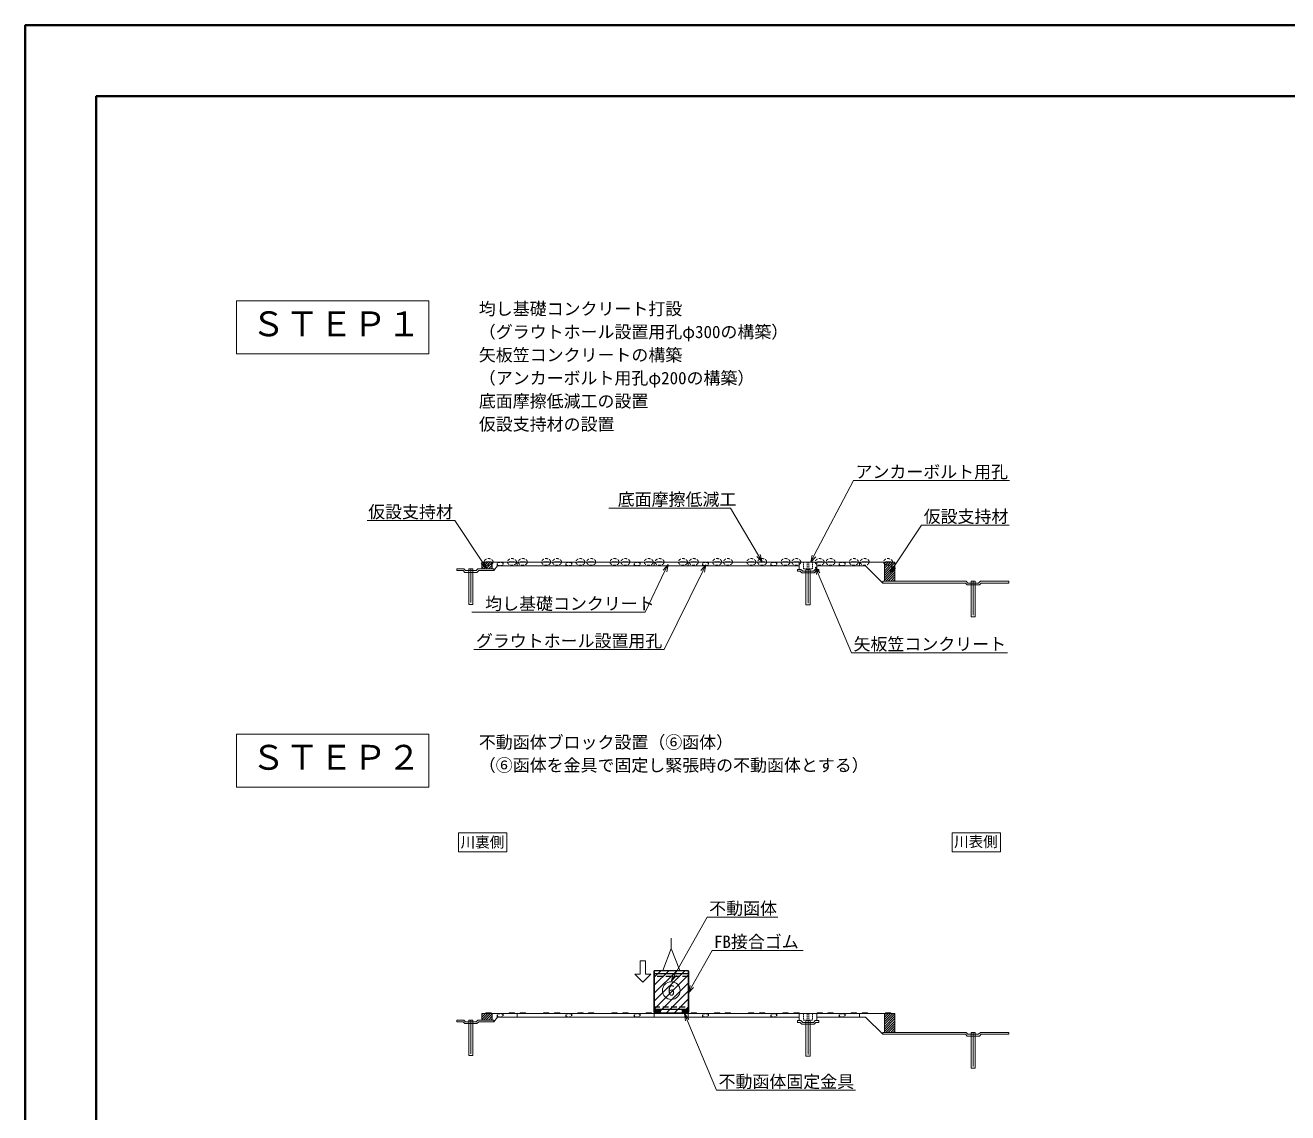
# Model space of a CAD drawing. Header units: millimetres. Extents: x 0 to 2286018, y 0 to 118800.
# Drawn here: x 0 to 71116, y 57561 to 118800 of the extents above; entities that cross this region are included whole.
import ezdxf
from ezdxf import colors
from ezdxf.entities.mleader import LeaderData, LeaderLine
from ezdxf.enums import TextEntityAlignment as Align
from ezdxf.math import Vec2, Vec3

# ---------------------------------------------------------------- set-up
doc = ezdxf.new("R2010")
doc.units = ezdxf.units.MM
doc.header["$LTSCALE"] = 100
for name, pattern in [('CENTER2', [28.575, 19.05, -3.175, 3.175, -3.175]), ('HIDDEN', [0.375, 0.25, -0.125]), ('HIDDEN2', [4.7625, 3.175, -1.5875])]:
    doc.linetypes.add(name, pattern=pattern)
for name, color, linetype, lineweight in [('0その他', 7, 'Continuous', 13), ('0中心線', 7, 'CENTER2', 5), ('0文字', 41, 'Continuous', 5), ('1Pca-BOX', 3, 'Continuous', 25), ('1アンカーボルト孔', 253, 'Continuous', 13), ('1グラウトホール', 1, 'HIDDEN2', 25), ('2均し基礎コンクリート', 140, 'Continuous', 13), ('2現場打ち・増しコン', 1, 'HIDDEN2', 13), ('2遮水・可とう矢板', 43, 'Continuous', 13), ('3FBゴム', 181, 'Continuous', 13), ('3金具', 243, 'Continuous', 13), ('D-TTL', 2, 'Continuous', 50)]:
    doc.layers.add(name, color=color, linetype=linetype, lineweight=lineweight)
doc.styles.get("Standard").update_dxf_attribs({"font": 'MS Gothic.ttf'})
doc.styles.add('寸法文字', font='MS Gothic.ttf')

# ---------------------------------------------------------------- blocks, each defined once
blk = doc.blocks.new('_Open30')
at = {"color": 0, "lineweight": -2}
for p, q in [((-1, 0.27), (0, 0)), ((0, 0), (-1, -0.27)), ((0, 0), (-1, 0))]:
    blk.add_line(p, q, dxfattribs=at)

msp = doc.modelspace()

# ---------------------------------------------------------------- hatches: boundary and pattern name
at = {"layer": '0その他'}
h = msp.add_hatch(dxfattribs=at)
h.set_pattern_fill('ANSI31', color=256, scale=30, angle=180)
h.set_pattern_definition([(225, (-6047.27, 49185.18), (67.35192, -67.35192), [])])
h.paths.add_polyline_path([(25713, 88560), (26302, 88560), (26302, 88190), (25713, 88190)])
h = msp.add_hatch(dxfattribs=at)
h.set_pattern_fill('ANSI31', color=256, scale=30, angle=180)
h.set_pattern_definition([(225, (16641.44, 49185.18), (67.35192, -67.35192), [])])
h.paths.add_polyline_path([(48402, 88560), (48991, 88560), (48991, 87490), (48402, 87490)])
h = msp.add_hatch(dxfattribs=at)
h.set_pattern_fill('ANSI31', color=256, scale=100)
h.set_pattern_definition([(45, (10841.8, -100389.5), (-224.5064, 224.5064), [])])
h.paths.add_polyline_path([(37346, 65579), (35432, 65579), (35432, 65379), (37346, 65379)])
h.paths.add_polyline_path([(37346, 65379), (35432, 65379), (35432, 63439), (37346, 63439)])
h.paths.add_polyline_path([(37346, 63439), (35451, 63439), (35451, 63179), (37346, 63179)])
h = msp.add_hatch(dxfattribs=at)
h.set_pattern_fill('ANSI31', color=256, scale=30, angle=180)
h.set_pattern_definition([(225, (-6047.27, 23774.635), (67.35192, -67.35192), [])])
h.paths.add_polyline_path([(25713, 63149), (26302, 63149), (26302, 62779), (25713, 62779)])
h = msp.add_hatch(dxfattribs=at)
h.set_pattern_fill('ANSI31', color=256, scale=30, angle=180)
h.set_pattern_definition([(225, (16641.44, 23774.635), (67.35192, -67.35192), [])])
h.paths.add_polyline_path([(48402, 63149), (48991, 63149), (48991, 62079), (48402, 62079)])
at = {"layer": '3金具'}
h = msp.add_hatch(dxfattribs=at)
h.set_pattern_fill('ANSI32', color=256, scale=10, angle=90, style=0)
h.set_pattern_definition([(45, (93931.21, 82401.58), (67.35192, -67.35192), []), (45, (93931.21, 82446.48), (67.35192, -67.35192), [])])
h.paths.add_polyline_path([(35482, 63379), (35782, 63379), (35782, 63149), (35482, 63149)])
h = msp.add_hatch(dxfattribs=at)
h.set_pattern_fill('ANSI32', color=256, scale=10, angle=90, style=0)
h.set_pattern_definition([(45, (94438.21, 82401.58), (67.35192, -67.35192), []), (45, (94438.21, 82446.48), (67.35192, -67.35192), [])])
h.paths.add_polyline_path([(37296, 63379), (36996, 63379), (36996, 63149), (37296, 63149)])

# ---------------------------------------------------------------- linework, layer by layer
at = {"layer": '0その他'}
for p, q in [((36389, 66810), (36389, 67400)), ((35915, 65579), (36389, 66810)), ((36389, 66810), (36863, 65579))]:
    msp.add_line(p, q, dxfattribs=at)
for points in [[(25713, 88560), (25713, 88190), (26302, 88190), (26302, 88560)], [(48402, 88560), (48402, 87490), (48991, 87490), (48991, 88560)], [(34340, 65372), (34640, 65372), (34640, 66122), (34940, 66122), (34940, 65372), (35240, 65372), (34790, 64922)], [(25713, 63149), (25713, 62779), (26302, 62779), (26302, 63149)], [(48402, 63149), (48402, 62079), (48991, 62079), (48991, 63149)]]:
    msp.add_lwpolyline(points, close=True, dxfattribs=at)
at = {"layer": '0その他', "linetype": 'HIDDEN2', "ltscale": 0.5, "extrusion": (0, 0, -1)}
for centre in [(26102, 88577), (27416, 88577), (28028, 88577), (29342, 88577), (29954, 88577), (31268, 88577), (31880, 88577), (33194, 88577), (33806, 88577), (35120, 88577), (35732, 88577), (37046, 88577), (37658, 88577), (38972, 88577), (39584, 88577), (40898, 88577), (41510, 88577), (42824, 88577), (43436, 88577), (44750, 88577), (45362, 88577), (46676, 88577), (47288, 88577), (48602, 88577)]:
    msp.add_ellipse(centre, major_axis=(251, 0), ratio=0.753518, dxfattribs=at)
at = {"layer": '0中心線'}
for p, q in [((25102, 88190), (25102, 86190)), ((44093, 88160), (44093, 86160)), ((53402, 87490), (53402, 85490)), ((25102, 62779), (25102, 60779)), ((44093, 62749), (44093, 60749)), ((53402, 62079), (53402, 60079))]:
    msp.add_line(p, q, dxfattribs=at)
at = {"layer": '0文字'}
for points in [[(11906, 103282), (22733, 103282), (22733, 100301), (11906, 100301)], [(11906, 78871), (22733, 78871), (22733, 75890), (11906, 75890)], [(24402, 73327), (27135, 73327), (27135, 72253), (24402, 72253)], [(52209, 73327), (54942, 73327), (54942, 72253), (52209, 72253)]]:
    msp.add_lwpolyline(points, close=True, dxfattribs=at)
msp.add_circle((36391, 64439), 500, dxfattribs=at)
at = {"layer": '1Pca-BOX'}
for p, q in [((35432, 65579), (37346, 65579)), ((35432, 65579), (35432, 63179)), ((37346, 65579), (37346, 63179)), ((37346, 65379), (35432, 65379)), ((37346, 63379), (35432, 63379)), ((35432, 63179), (37346, 63179))]:
    msp.add_line(p, q, dxfattribs=at)
at = {"layer": '1Pca-BOX', "linetype": 'HIDDEN2'}
for p, q in [((37346, 65229), (35432, 65229)), ((35432, 63529), (37346, 63529))]:
    msp.add_line(p, q, dxfattribs=at)
at = {"layer": '1アンカーボルト孔', "linetype": 'HIDDEN', "ltscale": 3}
for p, q in [((43843, 88560), (43843, 88190)), ((43843, 88190), (44043, 88190)), ((44043, 88560), (44043, 88190)), ((44143, 88560), (44143, 88190)), ((44143, 88190), (44343, 88190)), ((44343, 88560), (44343, 88190)), ((43843, 63149), (43843, 62779)), ((43843, 62779), (44043, 62779)), ((44043, 63149), (44043, 62779)), ((44143, 63149), (44143, 62779)), ((44143, 62779), (44343, 62779)), ((44343, 63149), (44343, 62779))]:
    msp.add_line(p, q, dxfattribs=at)
at = {"layer": '1グラウトホール', "ltscale": 0.4}
for points in [[(26609, 88560), (26909, 88560), (26909, 88360), (26609, 88360)], [(30461, 88560), (30761, 88560), (30761, 88360), (30461, 88360)], [(34313, 88560), (34613, 88560), (34613, 88360), (34313, 88360)], [(38165, 88560), (38465, 88560), (38465, 88360), (38165, 88360)], [(42017, 88560), (42317, 88560), (42317, 88360), (42017, 88360)], [(45869, 88560), (46169, 88560), (46169, 88360), (45869, 88360)], [(26609, 63149), (26909, 63149), (26909, 62949), (26609, 62949)], [(30461, 63149), (30761, 63149), (30761, 62949), (30461, 62949)], [(34313, 63149), (34613, 63149), (34613, 62949), (34313, 62949)], [(38165, 63149), (38465, 63149), (38465, 62949), (38165, 62949)], [(42017, 63149), (42317, 63149), (42317, 62949), (42017, 62949)], [(45869, 63149), (46169, 63149), (46169, 62949), (45869, 62949)]]:
    msp.add_lwpolyline(points, close=True, dxfattribs=at)
at = {"layer": '2均し基礎コンクリート', "linetype": 'Continuous'}
for p, q in [((26302, 88560), (26302, 88190)), ((48402, 88560), (48402, 87490)), ((53002, 87490), (48402, 87490)), ((53002, 87490), (53102, 87390)), ((53702, 87390), (53802, 87490)), ((55302, 87490), (53802, 87490)), ((53102, 87390), (53702, 87390)), ((26302, 63149), (26302, 62779)), ((48402, 63149), (48402, 62079)), ((53002, 62079), (48402, 62079)), ((53002, 62079), (53102, 61979)), ((53102, 61979), (53702, 61979)), ((53702, 61979), (53802, 62079)), ((55302, 62079), (53802, 62079))]:
    msp.add_line(p, q, dxfattribs=at)
at = {"layer": '2均し基礎コンクリート'}
for p, q in [((26302, 88560), (48402, 88560)), ((26402, 88090), (26609, 88360)), ((26609, 88360), (43593, 88360)), ((27716, 88360), (27716, 88560)), ((35432, 88360), (35432, 88560)), ((37346, 88360), (37346, 88560)), ((44593, 88360), (47332, 88360)), ((46988, 88560), (46988, 88360)), ((47332, 88360), (48302, 87390)), ((48402, 87490), (48302, 87490)), ((48302, 87390), (48302, 87490)), ((55402, 87490), (55302, 87490)), ((55402, 87490), (55402, 87390)), ((52961, 87390), (48302, 87390)), ((52961, 87390), (53061, 87290)), ((53061, 87290), (53743, 87290)), ((53743, 87290), (53843, 87390)), ((55402, 87390), (53843, 87390)), ((26302, 63149), (48402, 63149)), ((26402, 62679), (26609, 62949)), ((26609, 62949), (43593, 62949)), ((27716, 62949), (27716, 63149)), ((35432, 62949), (35432, 63149)), ((37346, 62949), (37346, 63149)), ((44593, 62949), (47332, 62949)), ((46988, 63149), (46988, 62949)), ((47332, 62949), (48302, 61979)), ((48402, 62079), (48302, 62079)), ((48302, 61979), (48302, 62079)), ((52961, 61979), (48302, 61979)), ((52961, 61979), (53061, 61879)), ((53061, 61879), (53743, 61879)), ((53743, 61879), (53843, 61979)), ((55402, 61979), (53843, 61979)), ((55402, 62079), (55302, 62079)), ((55402, 62079), (55402, 61979))]:
    msp.add_line(p, q, dxfattribs=at)
for points in [[(24302, 88090), (24302, 88190), (24402, 88190)], [(26402, 88090), (26402, 88190), (26302, 88190)], [(24302, 88090), (24660, 88090), (24760, 87990), (25443, 87990), (25543, 88090), (26402, 88090)], [(44593, 88160), (44693, 88160), (44693, 88060), (44534, 88060), (44434, 87960), (43751, 87960), (43651, 88060), (43493, 88060), (43493, 88160), (43593, 88160)], [(24302, 62679), (24302, 62779), (24402, 62779)], [(24302, 62679), (24660, 62679), (24760, 62579), (25443, 62579), (25543, 62679), (26402, 62679)], [(26402, 62679), (26402, 62779), (26302, 62779)], [(44593, 62749), (44693, 62749), (44693, 62649), (44534, 62649), (44434, 62549), (43751, 62549), (43651, 62649), (43493, 62649), (43493, 62749), (43593, 62749)]]:
    msp.add_lwpolyline(points, dxfattribs=at)
at = {"layer": '2均し基礎コンクリート', "linetype": 'Continuous'}
for points in [[(24402, 88190), (24702, 88190), (24802, 88090), (25402, 88090), (25502, 88190), (26302, 88190)], [(24402, 62779), (24702, 62779), (24802, 62679), (25402, 62679), (25502, 62779), (26302, 62779)]]:
    msp.add_lwpolyline(points, dxfattribs=at)
at = {"layer": '2現場打ち・増しコン', "linetype": 'Continuous'}
for p, q in [((43593, 88560), (43593, 88160)), ((44593, 88560), (43593, 88560)), ((44593, 88560), (44593, 88160)), ((43593, 63149), (43593, 62749)), ((44593, 63149), (43593, 63149)), ((44593, 63149), (44593, 62749))]:
    msp.add_line(p, q, dxfattribs=at)
for points in [[(43593, 88160), (43693, 88160), (43793, 88060), (44393, 88060), (44493, 88160), (44593, 88160)], [(43593, 62749), (43693, 62749), (43793, 62649), (44393, 62649), (44493, 62749), (44593, 62749)]]:
    msp.add_lwpolyline(points, dxfattribs=at)
at = {"layer": '2遮水・可とう矢板'}
for p, q in [((25217, 88190), (24987, 88190)), ((24987, 88190), (24987, 86190)), ((25217, 88190), (25217, 86190)), ((43978, 88160), (43978, 86160)), ((44208, 88160), (43978, 88160)), ((44208, 88160), (44208, 86160)), ((53287, 87490), (53287, 85490)), ((53287, 87490), (53517, 87490)), ((53517, 87490), (53517, 85490)), ((24987, 86190), (25217, 86190)), ((43978, 86160), (44208, 86160)), ((53287, 85490), (53517, 85490)), ((25217, 62779), (24987, 62779)), ((24987, 62779), (24987, 60779)), ((25217, 62779), (25217, 60779)), ((43978, 62749), (43978, 60749)), ((44208, 62749), (43978, 62749)), ((44208, 62749), (44208, 60749)), ((53287, 62079), (53287, 60079)), ((53287, 62079), (53517, 62079)), ((53517, 62079), (53517, 60079)), ((24987, 60779), (25217, 60779)), ((43978, 60749), (44208, 60749)), ((53287, 60079), (53517, 60079))]:
    msp.add_line(p, q, dxfattribs=at)
at = {"layer": '3FBゴム'}
for points in [[(35407, 65539), (35432, 65539), (35432, 63219), (35407, 63219)], [(37371, 65539), (37346, 65539), (37346, 63219), (37371, 63219)]]:
    msp.add_lwpolyline(points, close=True, dxfattribs=at)
at = {"layer": '3金具'}
for p, q in [((25952, 88577), (26252, 88577)), ((25952, 88571), (26252, 88571)), ((25952, 88566), (26252, 88566)), ((27266, 88577), (27566, 88577)), ((27266, 88571), (27566, 88571)), ((27266, 88566), (27566, 88566)), ((27878, 88577), (28178, 88577)), ((27878, 88571), (28178, 88571)), ((27878, 88566), (28178, 88566)), ((29192, 88577), (29492, 88577)), ((29192, 88571), (29492, 88571)), ((29192, 88566), (29492, 88566)), ((29804, 88577), (30104, 88577)), ((29804, 88571), (30104, 88571)), ((29804, 88566), (30104, 88566)), ((31118, 88577), (31418, 88577)), ((31118, 88571), (31418, 88571)), ((31118, 88566), (31418, 88566)), ((31730, 88577), (32030, 88577)), ((31730, 88571), (32030, 88571)), ((31730, 88566), (32030, 88566)), ((33044, 88577), (33344, 88577)), ((33044, 88571), (33344, 88571)), ((33044, 88566), (33344, 88566)), ((33656, 88577), (33956, 88577)), ((33656, 88571), (33956, 88571)), ((33656, 88566), (33956, 88566)), ((34970, 88577), (35270, 88577)), ((34970, 88571), (35270, 88571)), ((34970, 88566), (35270, 88566)), ((35582, 88577), (35882, 88577)), ((35582, 88571), (35882, 88571)), ((35582, 88566), (35882, 88566)), ((36896, 88577), (37196, 88577)), ((36896, 88571), (37196, 88571)), ((36896, 88566), (37196, 88566)), ((37508, 88577), (37808, 88577)), ((37508, 88571), (37808, 88571)), ((37508, 88566), (37808, 88566)), ((38822, 88577), (39122, 88577)), ((38822, 88571), (39122, 88571)), ((38822, 88566), (39122, 88566)), ((39434, 88577), (39734, 88577)), ((39434, 88571), (39734, 88571)), ((39434, 88566), (39734, 88566)), ((40748, 88577), (41048, 88577)), ((40748, 88571), (41048, 88571)), ((40748, 88566), (41048, 88566)), ((41360, 88577), (41660, 88577)), ((41360, 88571), (41660, 88571)), ((41360, 88566), (41660, 88566)), ((42674, 88577), (42974, 88577)), ((42674, 88571), (42974, 88571)), ((42674, 88566), (42974, 88566)), ((43286, 88577), (43586, 88577)), ((43286, 88571), (43586, 88571)), ((43286, 88566), (43586, 88566)), ((44600, 88577), (44900, 88577)), ((44600, 88571), (44900, 88571)), ((44600, 88566), (44900, 88566)), ((45212, 88577), (45512, 88577)), ((45212, 88571), (45512, 88571)), ((45212, 88566), (45512, 88566)), ((46526, 88577), (46826, 88577)), ((46526, 88571), (46826, 88571)), ((46526, 88566), (46826, 88566)), ((47138, 88577), (47438, 88577)), ((47138, 88571), (47438, 88571)), ((47138, 88566), (47438, 88566)), ((48452, 88577), (48752, 88577)), ((48452, 88571), (48752, 88571)), ((48452, 88566), (48752, 88566)), ((25952, 63166), (26252, 63166)), ((25952, 63160), (26252, 63160)), ((25952, 63155), (26252, 63155)), ((27266, 63166), (27566, 63166)), ((27266, 63160), (27566, 63160)), ((27266, 63155), (27566, 63155)), ((27878, 63166), (28178, 63166)), ((27878, 63160), (28178, 63160)), ((27878, 63155), (28178, 63155)), ((29192, 63166), (29492, 63166)), ((29192, 63160), (29492, 63160)), ((29192, 63155), (29492, 63155)), ((29804, 63166), (30104, 63166)), ((29804, 63160), (30104, 63160)), ((29804, 63155), (30104, 63155)), ((31118, 63166), (31418, 63166)), ((31118, 63160), (31418, 63160)), ((31118, 63155), (31418, 63155)), ((31730, 63166), (32030, 63166)), ((31730, 63160), (32030, 63160)), ((31730, 63155), (32030, 63155)), ((33044, 63166), (33344, 63166)), ((33044, 63160), (33344, 63160)), ((33044, 63155), (33344, 63155)), ((33656, 63166), (33956, 63166)), ((33656, 63160), (33956, 63160)), ((33656, 63155), (33956, 63155)), ((34970, 63166), (35270, 63166)), ((34970, 63160), (35270, 63160)), ((34970, 63155), (35270, 63155)), ((35582, 63166), (35882, 63166)), ((35582, 63160), (35882, 63160)), ((35582, 63155), (35882, 63155)), ((36896, 63166), (37196, 63166)), ((36896, 63160), (37196, 63160)), ((36896, 63155), (37196, 63155)), ((37508, 63166), (37808, 63166)), ((37508, 63160), (37808, 63160)), ((37508, 63155), (37808, 63155)), ((38822, 63166), (39122, 63166)), ((38822, 63160), (39122, 63160)), ((38822, 63155), (39122, 63155)), ((39434, 63166), (39734, 63166)), ((39434, 63160), (39734, 63160)), ((39434, 63155), (39734, 63155)), ((40748, 63166), (41048, 63166)), ((40748, 63160), (41048, 63160)), ((40748, 63155), (41048, 63155)), ((41360, 63166), (41660, 63166)), ((41360, 63160), (41660, 63160)), ((41360, 63155), (41660, 63155)), ((42674, 63166), (42974, 63166)), ((42674, 63160), (42974, 63160)), ((42674, 63155), (42974, 63155)), ((43286, 63166), (43586, 63166)), ((43286, 63160), (43586, 63160)), ((43286, 63155), (43586, 63155)), ((44600, 63166), (44900, 63166)), ((44600, 63160), (44900, 63160)), ((44600, 63155), (44900, 63155)), ((45212, 63166), (45512, 63166)), ((45212, 63160), (45512, 63160)), ((45212, 63155), (45512, 63155)), ((46526, 63166), (46826, 63166)), ((46526, 63160), (46826, 63160)), ((46526, 63155), (46826, 63155)), ((47138, 63166), (47438, 63166)), ((47138, 63160), (47438, 63160)), ((47138, 63155), (47438, 63155)), ((48452, 63166), (48752, 63166)), ((48452, 63160), (48752, 63160)), ((48452, 63155), (48752, 63155))]:
    msp.add_line(p, q, dxfattribs=at)
for points in [[(26252, 88590), (25952, 88590), (25952, 88560), (26252, 88560)], [(27566, 88590), (27266, 88590), (27266, 88560), (27566, 88560)], [(28178, 88590), (27878, 88590), (27878, 88560), (28178, 88560)], [(29492, 88590), (29192, 88590), (29192, 88560), (29492, 88560)], [(30104, 88590), (29804, 88590), (29804, 88560), (30104, 88560)], [(31418, 88590), (31118, 88590), (31118, 88560), (31418, 88560)], [(32030, 88590), (31730, 88590), (31730, 88560), (32030, 88560)], [(33344, 88590), (33044, 88590), (33044, 88560), (33344, 88560)], [(33956, 88590), (33656, 88590), (33656, 88560), (33956, 88560)], [(35270, 88590), (34970, 88590), (34970, 88560), (35270, 88560)], [(35882, 88590), (35582, 88590), (35582, 88560), (35882, 88560)], [(37196, 88590), (36896, 88590), (36896, 88560), (37196, 88560)], [(37808, 88590), (37508, 88590), (37508, 88560), (37808, 88560)], [(39122, 88590), (38822, 88590), (38822, 88560), (39122, 88560)], [(39734, 88590), (39434, 88590), (39434, 88560), (39734, 88560)], [(41048, 88590), (40748, 88590), (40748, 88560), (41048, 88560)], [(41660, 88590), (41360, 88590), (41360, 88560), (41660, 88560)], [(42974, 88590), (42674, 88590), (42674, 88560), (42974, 88560)], [(43586, 88590), (43286, 88590), (43286, 88560), (43586, 88560)], [(44900, 88590), (44600, 88590), (44600, 88560), (44900, 88560)], [(45512, 88590), (45212, 88590), (45212, 88560), (45512, 88560)], [(46826, 88590), (46526, 88590), (46526, 88560), (46826, 88560)], [(47438, 88590), (47138, 88590), (47138, 88560), (47438, 88560)], [(48752, 88590), (48452, 88590), (48452, 88560), (48752, 88560)], [(35782, 63379), (35482, 63379), (35482, 63149), (35782, 63149)], [(36996, 63379), (37296, 63379), (37296, 63149), (36996, 63149)], [(26252, 63179), (25952, 63179), (25952, 63149), (26252, 63149)], [(27566, 63179), (27266, 63179), (27266, 63149), (27566, 63149)], [(28178, 63179), (27878, 63179), (27878, 63149), (28178, 63149)], [(29492, 63179), (29192, 63179), (29192, 63149), (29492, 63149)], [(30104, 63179), (29804, 63179), (29804, 63149), (30104, 63149)], [(31418, 63179), (31118, 63179), (31118, 63149), (31418, 63149)], [(32030, 63179), (31730, 63179), (31730, 63149), (32030, 63149)], [(33344, 63179), (33044, 63179), (33044, 63149), (33344, 63149)], [(33956, 63179), (33656, 63179), (33656, 63149), (33956, 63149)], [(35270, 63179), (34970, 63179), (34970, 63149), (35270, 63149)], [(35882, 63179), (35582, 63179), (35582, 63149), (35882, 63149)], [(37196, 63179), (36896, 63179), (36896, 63149), (37196, 63149)], [(37808, 63179), (37508, 63179), (37508, 63149), (37808, 63149)], [(39122, 63179), (38822, 63179), (38822, 63149), (39122, 63149)], [(39734, 63179), (39434, 63179), (39434, 63149), (39734, 63149)], [(41048, 63179), (40748, 63179), (40748, 63149), (41048, 63149)], [(41660, 63179), (41360, 63179), (41360, 63149), (41660, 63149)], [(42974, 63179), (42674, 63179), (42674, 63149), (42974, 63149)], [(43586, 63179), (43286, 63179), (43286, 63149), (43586, 63149)], [(44900, 63179), (44600, 63179), (44600, 63149), (44900, 63149)], [(45512, 63179), (45212, 63179), (45212, 63149), (45512, 63149)], [(46826, 63179), (46526, 63179), (46526, 63149), (46826, 63149)], [(47438, 63179), (47138, 63179), (47138, 63149), (47438, 63149)], [(48752, 63179), (48452, 63179), (48452, 63149), (48752, 63149)]]:
    msp.add_lwpolyline(points, close=True, dxfattribs=at)
at = {"layer": 'D-TTL'}
for points in [[(0, 0), (168200, 0), (168200, 118800), (0, 118800)], [(4000, 4000), (164200, 4000), (164200, 114800), (4000, 114800)]]:
    msp.add_lwpolyline(points, close=True, dxfattribs=at)

# ---------------------------------------------------------------- texts
at = {"layer": '0文字'}
for s, p in [('均し基礎コンクリート打設', (25550, 102483)), ('（グラウトホール設置用孔φ300の構築）', (25550, 101183)), ('矢板笠コンクリートの構築', (25550, 99883)), ('（アンカーボルト用孔φ200の構築）', (25550, 98583)), ('底面摩擦低減工の設置', (25550, 97283)), ('仮設支持材の設置', (25550, 95983)), ('不動函体ブロック設置（⑥函体）', (25550, 78073)), ('（⑥函体を金具で固定し緊張時の不動函体とする）', (25550, 76780))]:
    msp.add_text(s, height=700, dxfattribs=at).set_placement(p)
for s, p in [('ＳＴＥＰ１', (17510, 100867)), ('ＳＴＥＰ２', (17510, 76456))]:
    msp.add_text(s, height=1400, dxfattribs=at).set_placement(p, align=Align.BOTTOM_CENTER)
for s, p in [('川裏側', (25751, 72498)), ('川表側', (53549, 72525))]:
    msp.add_text(s, height=600, dxfattribs=at).set_placement(p, align=Align.CENTER)
at = {"layer": '0文字', "insert": (36392, 64449), "char_height": 600, "attachment_point": 5, "style": '寸法文字'}
msp.add_mtext('6', dxfattribs=at)

# ---------------------------------------------------------------- leaders
at = {"layer": '0文字'}
ml = msp.add_multileader_mtext('Standard', dxfattribs=at)
ml.set_content('アンカーボルト用孔', color=256, style='寸法文字')
ml.set_leader_properties(color=256, lineweight=-1)
ml.set_arrow_properties(name='OPEN30')
ml.build(insert=Vec2(0, 0))
ml.multileader.update_dxf_attribs({"text_left_attachment_type": 6, "text_right_attachment_type": 6, "dogleg_length": 0.36, "arrow_head_size": 400, "scale": 200})
ctx = ml.context
ctx.base_point, ctx.scale, ctx.char_height, ctx.arrow_head_size, ctx.landing_gap_size, ctx.plane_origin = Vec3(46726, 93165), 200, 700, 400, 40, Vec3(45134, 92178)
ctx.left_attachment, ctx.right_attachment = 6, 6
notes = []
notes.append((ctx, [(1, (1, 1, 0), (46654, 93165), (1, 0), 72, [(0, [(44243, 88560)], 0, [])])]))
ctx.mtext.insert, ctx.mtext.flow_direction = Vec3(46766, 94005), 5
ml = msp.add_multileader_mtext('Standard', dxfattribs=at)
ml.set_content('底面摩擦低減工', color=256, style='寸法文字')
ml.set_leader_properties(color=256, lineweight=-1)
ml.set_arrow_properties(name='OPEN30')
ml.build(insert=Vec2(0, 0))
ml.multileader.update_dxf_attribs({"text_left_attachment_type": 6, "text_right_attachment_type": 6, "dogleg_length": 0.36, "arrow_head_size": 400, "scale": 200})
ctx = ml.context
ctx.base_point, ctx.scale, ctx.char_height, ctx.arrow_head_size, ctx.landing_gap_size, ctx.plane_origin = Vec3(33333, 91610), 200, 700, 400, 40, Vec3(40618, 92208)
ctx.left_attachment, ctx.right_attachment = 6, 6
notes.append((ctx, [(0, (1, 1, 0), (39735, 91610), (-1, 0), 72, [(0, [(41510, 88590)], 0, [])])]))
ctx.mtext.insert, ctx.mtext.flow_direction = Vec3(33373, 92450), 5
ml = msp.add_multileader_mtext('Standard', dxfattribs=at)
ml.set_content('仮設支持材', color=256, style='寸法文字')
ml.set_leader_properties(color=256, lineweight=-1)
ml.set_arrow_properties(name='OPEN30')
ml.build(insert=Vec2(0, 0))
ml.multileader.update_dxf_attribs({"text_left_attachment_type": 6, "text_right_attachment_type": 6, "dogleg_length": 0.36, "arrow_head_size": 400, "scale": 200})
ctx = ml.context
ctx.base_point, ctx.scale, ctx.char_height, ctx.arrow_head_size, ctx.landing_gap_size, ctx.plane_origin = Vec3(19593, 90908), 200, 700, 400, 40, Vec3(25720, 89921)
ctx.left_attachment, ctx.right_attachment, ctx.text_align_type = 6, 6, 2
notes.append((ctx, [(1, (1, 1, 0), (24201, 90908), (-1, 0), 72, [(0, [(25985, 88224)], 0, [])])]))
ctx.mtext.insert, ctx.mtext.alignment, ctx.mtext.flow_direction = Vec3(24089, 91748), 3, 5
ml = msp.add_multileader_mtext('Standard', dxfattribs=at)
ml.set_content('仮設支持材', color=256, style='寸法文字')
ml.set_leader_properties(color=256, lineweight=-1)
ml.set_arrow_properties(name='OPEN30')
ml.build(insert=Vec2(0, 0))
ml.multileader.update_dxf_attribs({"text_left_attachment_type": 6, "text_right_attachment_type": 6, "dogleg_length": 0.36, "arrow_head_size": 400, "scale": 200})
ctx = ml.context
ctx.base_point, ctx.scale, ctx.char_height, ctx.arrow_head_size, ctx.landing_gap_size, ctx.plane_origin = Vec3(50565, 90649), 200, 700, 400, 40, Vec3(48974, 89663)
ctx.left_attachment, ctx.right_attachment = 6, 6
notes.append((ctx, [(1, (1, 1, 0), (50493, 90649), (1, 0), 72, [(0, [(48709, 87966)], 0, [])])]))
ctx.mtext.insert, ctx.mtext.flow_direction = Vec3(50605, 91489), 5
ml = msp.add_multileader_mtext('Standard', dxfattribs=at)
ml.set_content('均し基礎コンクリート', color=256, style='寸法文字')
ml.set_leader_properties(color=256, lineweight=-1)
ml.set_arrow_properties(name='OPEN30')
ml.build(insert=Vec2(0, 0))
ml.multileader.update_dxf_attribs({"text_left_attachment_type": 6, "text_right_attachment_type": 6, "dogleg_length": 0.36, "arrow_head_size": 400, "scale": 200})
ctx = ml.context
ctx.base_point, ctx.scale, ctx.char_height, ctx.arrow_head_size, ctx.landing_gap_size, ctx.plane_origin = Vec3(25866, 85743), 200, 700, 400, 40, Vec3(35523, 87733)
ctx.left_attachment, ctx.right_attachment = 6, 6
notes.append((ctx, [(0, (1, 1, 0), (34916, 85743), (-1, 0), 72, [(0, [(36207, 88437)], 0, [])])]))
ctx.mtext.insert, ctx.mtext.flow_direction = Vec3(25906, 86583), 5
ml = msp.add_multileader_mtext('Standard', dxfattribs=at)
ml.set_content('グラウトホール設置用孔', color=256, style='寸法文字')
ml.set_leader_properties(color=256, lineweight=-1)
ml.set_arrow_properties(name='OPEN30')
ml.build(insert=Vec2(0, 0))
ml.multileader.update_dxf_attribs({"text_left_attachment_type": 6, "text_right_attachment_type": 6, "dogleg_length": 0.36, "arrow_head_size": 400, "scale": 200})
ctx = ml.context
ctx.base_point, ctx.scale, ctx.char_height, ctx.arrow_head_size, ctx.landing_gap_size, ctx.plane_origin = Vec3(25988, 83643), 200, 700, 400, 40, Vec3(25485, 84934)
ctx.left_attachment, ctx.right_attachment, ctx.text_align_type = 6, 6, 2
notes.append((ctx, [(0, (1, 1, 0), (35997, 83643), (-1, 0), 72, [(0, [(38336, 88414)], 0, [])])]))
ctx.mtext.insert, ctx.mtext.alignment, ctx.mtext.flow_direction = Vec3(35885, 84483), 3, 5
ml = msp.add_multileader_mtext('Standard', dxfattribs=at)
ml.set_content('矢板笠コンクリート', color=256, style='寸法文字')
ml.set_leader_properties(color=256, lineweight=-1)
ml.set_arrow_properties(name='OPEN30')
ml.build(insert=Vec2(0, 0))
ml.multileader.update_dxf_attribs({"text_left_attachment_type": 6, "text_right_attachment_type": 6, "dogleg_length": 0.36, "arrow_head_size": 400, "scale": 200})
ctx = ml.context
ctx.base_point, ctx.scale, ctx.char_height, ctx.arrow_head_size, ctx.landing_gap_size, ctx.plane_origin = Vec3(46618, 83463), 200, 700, 400, 40, Vec3(47789, 85048)
ctx.left_attachment, ctx.right_attachment = 6, 6
notes.append((ctx, [(1, (1, 1, 0), (46546, 83463), (1, 0), 72, [(0, [(44511, 88286)], 0, [])])]))
ctx.mtext.insert, ctx.mtext.flow_direction = Vec3(46658, 84303), 5
ml = msp.add_multileader_mtext('Standard', dxfattribs=at)
ml.set_content('不動函体', color=256, style='寸法文字')
ml.set_leader_properties(color=256, lineweight=-1)
ml.set_arrow_properties(name='OPEN30')
ml.build(insert=Vec2(0, 0))
ml.multileader.update_dxf_attribs({"text_left_attachment_type": 6, "text_right_attachment_type": 6, "dogleg_length": 0.36, "arrow_head_size": 400, "scale": 200})
ctx = ml.context
ctx.base_point, ctx.scale, ctx.char_height, ctx.arrow_head_size, ctx.landing_gap_size, ctx.plane_origin = Vec3(38485, 68581), 200, 700, 400, 40, Vec3(44308, 72441)
ctx.left_attachment, ctx.right_attachment = 6, 6
notes.append((ctx, [(1, (1, 1, 0), (38413, 68581), (1, 0), 72, [(0, [(36401, 64998)], 0, [])])]))
ctx.mtext.insert, ctx.mtext.flow_direction = Vec3(38525, 69421), 5
ml = msp.add_multileader_mtext('Standard', dxfattribs=at)
ml.set_content('FB接合ゴム', color=256, style='寸法文字')
ml.set_leader_properties(color=256, lineweight=-1)
ml.set_arrow_properties(name='OPEN30')
ml.build(insert=Vec2(0, 0))
ml.multileader.update_dxf_attribs({"text_left_attachment_type": 6, "text_right_attachment_type": 6, "dogleg_length": 0.36, "arrow_head_size": 400, "scale": 200})
ctx = ml.context
ctx.base_point, ctx.scale, ctx.char_height, ctx.arrow_head_size, ctx.landing_gap_size, ctx.plane_origin = Vec3(38758, 66700), 200, 700, 400, 40, Vec3(41093, 67464)
ctx.left_attachment, ctx.right_attachment = 6, 6
notes.append((ctx, [(1, (1, 1, 0), (38686, 66700), (1, 0), 72, [(0, [(37352, 64319)], 0, [])])]))
ctx.mtext.insert, ctx.mtext.flow_direction = Vec3(38798, 67540), 5
ml = msp.add_multileader_mtext('Standard', dxfattribs=at)
ml.set_content('不動函体固定金具', color=256, style='寸法文字')
ml.set_leader_properties(color=256, lineweight=-1)
ml.set_arrow_properties(name='OPEN30')
ml.build(insert=Vec2(0, 0))
ml.multileader.update_dxf_attribs({"text_left_attachment_type": 6, "text_right_attachment_type": 6, "dogleg_length": 0.36, "arrow_head_size": 400, "scale": 200})
ctx = ml.context
ctx.base_point, ctx.scale, ctx.char_height, ctx.arrow_head_size, ctx.landing_gap_size, ctx.plane_origin = Vec3(39012, 58828), 200, 700, 400, 40, Vec3(42178, 61835)
ctx.left_attachment, ctx.right_attachment = 6, 6
notes.append((ctx, [(1, (1, 1, 0), (38940, 58828), (1, 0), 72, [(0, [(37129, 63144)], 0, [])])]))
ctx.mtext.insert, ctx.mtext.flow_direction = Vec3(39052, 59668), 5
for ctx, leaders in notes:
    for number, flags, end, landing, length, lines in leaders:
        leader = LeaderData()
        leader.index, (leader.has_last_leader_line, leader.has_dogleg_vector, leader.attachment_direction) = number, flags
        leader.last_leader_point, leader.dogleg_vector, leader.dogleg_length = Vec3(end), Vec3(landing), length
        for number, points, colour, breaks in lines:
            line = LeaderLine()
            line.index, line.vertices, line.color, line.breaks = number, Vec3.list(points), colors.encode_raw_color(colour), breaks
            leader.lines.append(line)
        ctx.leaders.append(leader)

doc.saveas('drawing.dxf')
